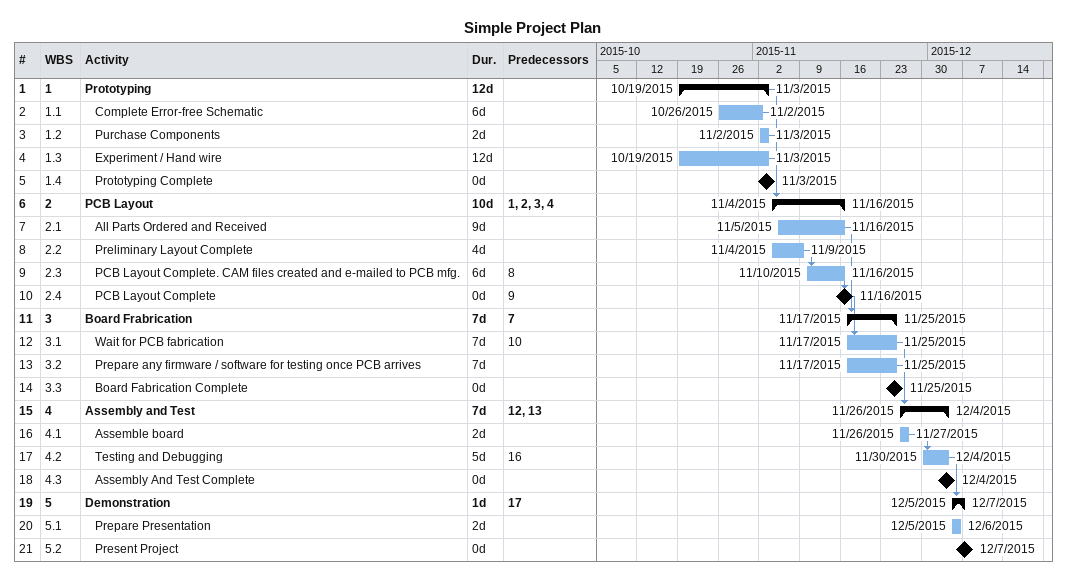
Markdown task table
Simple Project Plan

| ID | WBS | Task | Duration | Start | Finish | Predecessors |
|---|---|---|---|---|---|---|
| 1 | 1 | **Prototyping** | 12d | 2015-10-19 | 2015-11-03 |  |
| 2 | 1.1 | Complete Error-free Schematic | 6d | 2015-10-26 | 2015-11-02 |  |
| 3 | 1.2 | Purchase Components | 2d | 2015-11-02 | 2015-11-03 |  |
| 4 | 1.3 | Experiment / Hand wire | 12d | 2015-10-19 | 2015-11-03 |  |
| 5 | 1.4 | Prototyping Complete | 0d | 2015-11-03 | 2015-11-03 |  |
| 6 | 2 | **PCB Layout** | 10d | 2015-11-04 | 2015-11-16 | 1, 2, 3, 4 |
| 7 | 2.1 | All Parts Ordered and Received | 9d | 2015-11-05 | 2015-11-16 |  |
| 8 | 2.2 | Preliminary Layout Complete | 4d | 2015-11-04 | 2015-11-09 |  |
| 9 | 2.3 | PCB Layout Complete. CAM files created and e-mailed to PCB mfg. | 6d | 2015-11-10 | 2015-11-16 | 8 |
| 10 | 2.4 | PCB Layout Complete | 0d | 2015-11-16 | 2015-11-16 | 9 |
| 11 | 3 | **Board Frabrication** | 7d | 2015-11-17 | 2015-11-25 | 7 |
| 12 | 3.1 | Wait for PCB fabrication | 7d | 2015-11-17 | 2015-11-25 | 10 |
| 13 | 3.2 | Prepare any firmware / software for testing once PCB arrives | 7d | 2015-11-17 | 2015-11-25 |  |
| 14 | 3.3 | Board Fabrication Complete | 0d | 2015-11-25 | 2015-11-25 |  |
| 15 | 4 | **Assembly and Test** | 7d | 2015-11-26 | 2015-12-04 | 12, 13 |
| 16 | 4.1 | Assemble board | 2d | 2015-11-26 | 2015-11-27 |  |
| 17 | 4.2 | Testing and Debugging | 5d | 2015-11-30 | 2015-12-04 | 16 |
| 18 | 4.3 | Assembly And Test Complete | 0d | 2015-12-04 | 2015-12-04 |  |
| 19 | 5 | **Demonstration** | 1d | 2015-12-05 | 2015-12-07 | 17 |
| 20 | 5.1 | Prepare Presentation | 2d | 2015-12-05 | 2015-12-06 |  |
| 21 | 5.2 | Present Project | 0d | 2015-12-07 | 2015-12-07 |  |
